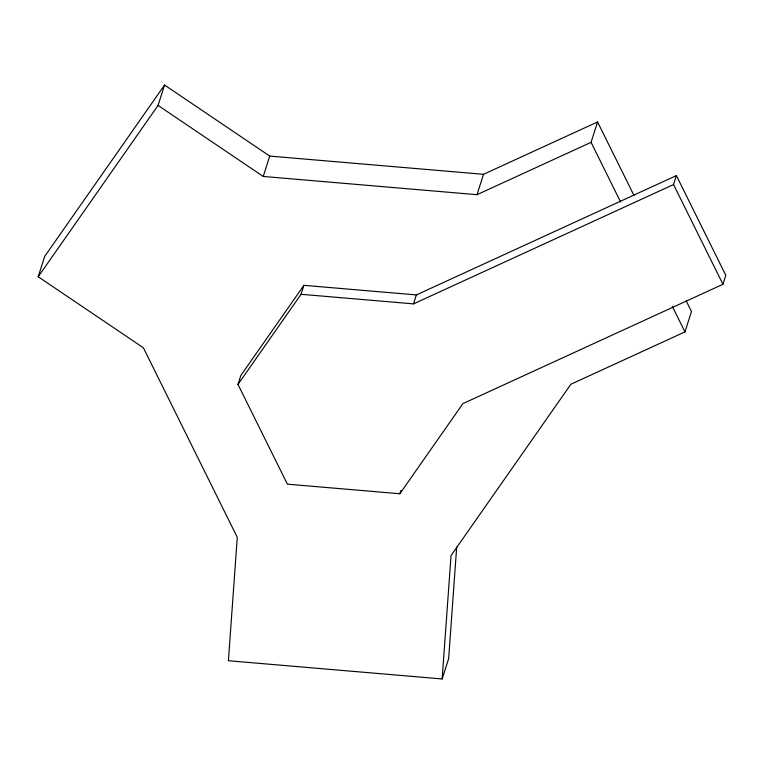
<?xml version="1.0" encoding="UTF-8"?>
<svg xmlns="http://www.w3.org/2000/svg" width="764" height="764" viewBox="0 0 764 764"><rect width="100%" height="100%" fill="white"/><g stroke="black" fill="none" stroke-linecap="round" stroke-linejoin="round"><path stroke-width="1.15" d="M633.967 195.441L597.572 121.963L483.507 174.307L269.749 156.085L164.566 85.043L44.704 256.37L38.2 276.749L143.384 347.782L237.279 537.34L228.398 660.726L442.155 678.957L451.037 555.571L570.899 384.235L684.964 331.891L691.468 311.521L686.187 300.873M456.681 547.062L448.659 658.587L442.155 678.957M38.2 276.749L158.062 105.413L164.566 85.043M597.572 121.963L591.069 142.333L477.003 194.686L263.246 176.455L269.749 156.085M237.986 384.435L240.841 375.477L303.91 285.335L416.38 294.923L676.398 175.596L725.8 275.327L722.945 284.284L462.917 403.612L399.849 493.754L287.388 484.166L237.986 384.435L301.054 294.293L303.91 285.335M301.054 294.293L413.515 303.881L416.38 294.923M477.003 194.686L483.507 174.307M399.849 493.754L400.928 490.402M722.945 284.284L673.542 184.554L676.398 175.596M413.515 303.881L673.542 184.554M158.062 105.413L263.246 176.455M591.069 142.333L620.607 201.973M672.301 306.335L684.964 331.891"/></g></svg>
